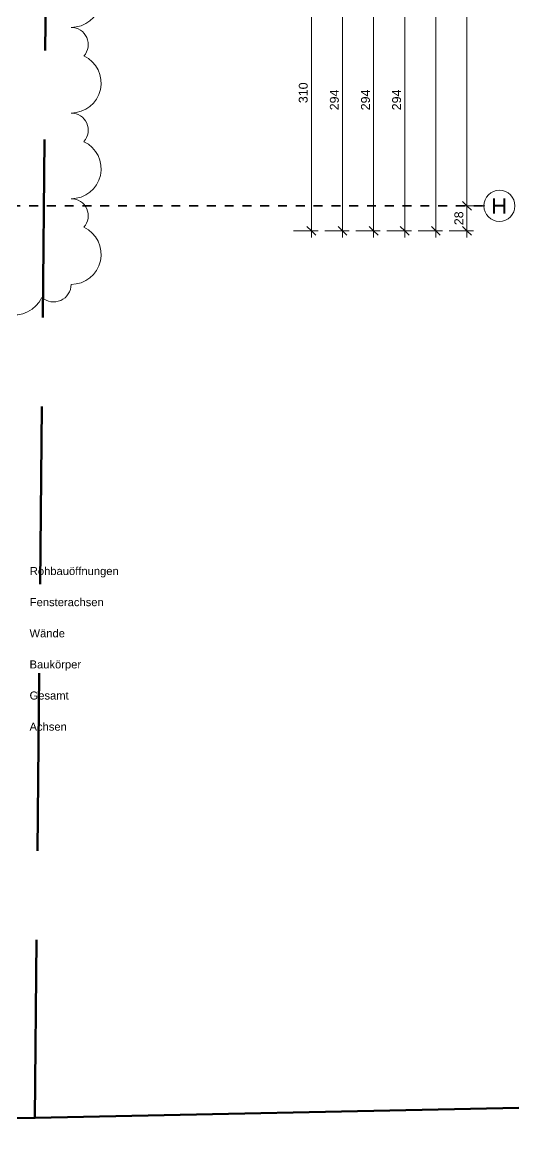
# Model space of a CAD drawing. Header units: metres. Extents: x 3.3 to 48.5, y 58.8 to 100.4.
# Drawn here: x 42.93 to 48.51, y 60.65 to 73.14 of the extents above; entities that cross this region are included whole.
import ezdxf

# ---------------------------------------------------------------- set-up
doc = ezdxf.new("R2010")
doc.units = ezdxf.units.M
doc.linetypes.add('Strich Punkt Mittel', pattern=[0.015875, 0.00635, -0.004763, 0, -0.004763])
for name, color, linetype, lineweight in [('A-DETL-GENF_', 92, 'Continuous', 13), ('A_Bemassung-50_', 4, 'Continuous', 9), ('A_Bemassung_', 4, 'Continuous', 9), ('A_Beschriftung_', 7, 'Continuous', 9), ('A_Grundstuecksgrenze', 5, 'Continuous', 70), ('A_Raster_', 1, 'Continuous', 9), ('G-ANNO-REVC_', 71, 'Continuous', 9)]:
    doc.layers.add(name, color=color, linetype=linetype, lineweight=lineweight)
doc.styles.add('Arial_1', font='arial.ttf', dxfattribs={"height": 0.175})
doc.styles.add('Arial_5', font='arial.ttf', dxfattribs={"height": 0.1})
doc.styles.add('Arial_9', font='arial.ttf', dxfattribs={"height": 0.0018})
doc.dimstyles.new('WGA-Bemaßung', dxfattribs={"dimscale": 0.3048, "dimtxt": 0.102026, "dimasz": 0.328084, "dimexe": 0.246063, "dimexo": 0.0625, "dimgap": 0.04101, "dimtad": 1, "dimdec": 1, "dimlfac": 100, "dimrnd": 0.5, "dimdsep": 46, "dimtxsty": 'Arial_5', "dimblk1": 'OBLIQUE', "dimblk2": 'OBLIQUE', "dimsah": 1, "dimcen": 0.09, "dimdle": 0.246063, "dimazin": 2, "dimtfac": 1, "dimtdec": 4, "dimtix": 1, "dimtmove": 0, "dimatfit": 3, "dimfxl": 0.656168, "dimfxlon": 1, "dimtvp": 1, "dimtolj": 1, "dimtzin": 0, "dimarcsym": 2})

# ---------------------------------------------------------------- blocks, each defined once
blk = doc.blocks.new('Family - ___-3180367-263_PP_03DG_BT1')
at = {"layer": 'A_Grundstuecksgrenze'}
for p, q in [((34.721, 60.655), (43.074, 60.824)), ((43.074, 60.824), (48.515, 60.934))]:
    blk.add_line(p, q, dxfattribs=at)
blk = doc.blocks.new('Dtai_Fluchtlinie_Grenzlinie - Dtai_Grenzlinie-4164918-263_PP_03DG_BT1')
at = {"layer": 'A-DETL-GENF_', "lineweight": 70}
for p, q in [((0.45, 0), (2.45, 0)), ((3.45, 0), (5.45, 0)), ((6.45, 0), (8.45, 0)), ((9.45, 0), (11.45, 0)), ((12.45, 0), (14.45, 0))]:
    blk.add_line(p, q, dxfattribs=at)
blk = doc.blocks.new('Raster - BS_Achse-112124-263_PP_03DG_BT1')
at = {"layer": 'A_Beschriftung_'}
blk.add_circle((0, 0), 0.0035, dxfattribs=at)
blk = doc.blocks.new('DIMBLOCK3-263_PP_03DG_BT1')
at = {"layer": 'A_Bemassung-50_', "lineweight": 35, "transparency": 16777216}
for p, q in [((47.932, 78.39), (47.882, 78.44)), ((47.932, 78.39), (47.982, 78.34)), ((47.932, 71.078), (47.882, 71.128)), ((47.932, 71.078), (47.982, 71.028))]:
    blk.add_line(p, q, dxfattribs=at)
at = {"layer": 'A_Bemassung-50_', "transparency": 16777216}
for p, q in [((47.932, 78.39), (47.857, 78.39)), ((47.932, 78.39), (47.932, 71.078)), ((47.932, 78.39), (48.132, 78.39)), ((47.932, 71.078), (47.857, 71.078)), ((47.932, 71.078), (48.132, 71.078))]:
    blk.add_line(p, q, dxfattribs=at)
at = {"layer": 'A_Bemassung-50_', "color": 0, "transparency": 16777216, "insert": (47.79, 74.561), "char_height": 0.1, "width": 0.41627, "attachment_point": 1, "rotation": 90, "line_spacing_factor": 0.941778, "style": 'Arial_5'}
blk.add_mtext('731,5', dxfattribs=at)
blk = doc.blocks.new('_Oblique')
at = {"color": 0, "linetype": 'ByBlock', "lineweight": -2}
blk.add_line((-0.5, -0.5), (0.5, 0.5), dxfattribs=at)
blk = doc.blocks.new('DIMBLOCK4-263_PP_03DG_BT1')
at = {"layer": 'A_Bemassung-50_', "transparency": 16777216}
for p, q in [((47.932, 71.078), (47.857, 71.078)), ((47.932, 71.078), (47.932, 70.723)), ((47.932, 71.078), (48.132, 71.078)), ((47.932, 70.798), (47.732, 70.798)), ((47.932, 70.798), (48.007, 70.798))]:
    blk.add_line(p, q, dxfattribs=at)
at = {"layer": 'A_Bemassung-50_', "lineweight": 35, "transparency": 16777216}
for p, q in [((47.932, 71.078), (47.882, 71.128)), ((47.932, 71.078), (47.982, 71.028)), ((47.932, 70.798), (47.882, 70.848)), ((47.932, 70.798), (47.982, 70.748))]:
    blk.add_line(p, q, dxfattribs=at)
at = {"layer": 'A_Bemassung-50_', "color": 0, "transparency": 16777216, "insert": (47.79, 70.861), "char_height": 0.1, "width": 0.18459, "attachment_point": 1, "rotation": 90, "line_spacing_factor": 0.941778, "style": 'Arial_5'}
blk.add_mtext('28', dxfattribs=at)
blk = doc.blocks.new('DIMBLOCK5-263_PP_03DG_BT1')
at = {"layer": 'A_Bemassung-50_', "transparency": 16777216}
for p, q in [((47.582, 87.818), (47.382, 87.818)), ((47.582, 70.723), (47.582, 87.893)), ((47.582, 87.818), (47.657, 87.818)), ((47.582, 70.798), (47.382, 70.798)), ((47.582, 70.798), (47.657, 70.798))]:
    blk.add_line(p, q, dxfattribs=at)
at = {"layer": 'A_Bemassung-50_', "lineweight": 35, "transparency": 16777216}
for p, q in [((47.582, 87.818), (47.532, 87.868)), ((47.582, 87.818), (47.632, 87.768)), ((47.582, 70.798), (47.532, 70.848)), ((47.582, 70.798), (47.632, 70.748))]:
    blk.add_line(p, q, dxfattribs=at)
at = {"layer": 'A_Bemassung-50_', "color": 0, "transparency": 16777216, "insert": (47.44, 79.154), "char_height": 0.1, "width": 0.36918, "attachment_point": 1, "rotation": 90, "line_spacing_factor": 0.941778, "style": 'Arial_5'}
blk.add_mtext('1702', dxfattribs=at)
blk = doc.blocks.new('DIMBLOCK6-263_PP_03DG_BT1')
at = {"layer": 'A_Bemassung-50_', "transparency": 16777216}
for p, q in [((47.232, 73.738), (47.032, 73.738)), ((47.232, 70.723), (47.232, 73.738)), ((47.232, 73.738), (47.307, 73.738)), ((47.232, 70.798), (47.032, 70.798)), ((47.232, 70.798), (47.307, 70.798))]:
    blk.add_line(p, q, dxfattribs=at)
at = {"layer": 'A_Bemassung-50_', "lineweight": 35, "transparency": 16777216}
for p, q in [((47.232, 73.738), (47.182, 73.788)), ((47.232, 73.738), (47.282, 73.688)), ((47.232, 70.798), (47.182, 70.848)), ((47.232, 70.798), (47.282, 70.748))]:
    blk.add_line(p, q, dxfattribs=at)
at = {"layer": 'A_Bemassung-50_', "color": 0, "transparency": 16777216, "insert": (47.09, 72.153), "char_height": 0.1, "width": 0.27688, "attachment_point": 1, "rotation": 90, "line_spacing_factor": 0.941778, "style": 'Arial_5'}
blk.add_mtext('294', dxfattribs=at)
blk = doc.blocks.new('DIMBLOCK39-263_PP_03DG_BT1')
at = {"layer": 'A_Bemassung-50_', "transparency": 16777216}
for p, q in [((46.532, 73.738), (46.332, 73.738)), ((46.532, 70.723), (46.532, 73.738)), ((46.532, 73.738), (46.607, 73.738)), ((46.532, 70.798), (46.332, 70.798)), ((46.532, 70.798), (46.607, 70.798))]:
    blk.add_line(p, q, dxfattribs=at)
at = {"layer": 'A_Bemassung-50_', "lineweight": 35, "transparency": 16777216}
for p, q in [((46.532, 73.738), (46.482, 73.788)), ((46.532, 73.738), (46.582, 73.688)), ((46.532, 70.798), (46.482, 70.848)), ((46.532, 70.798), (46.582, 70.748))]:
    blk.add_line(p, q, dxfattribs=at)
at = {"layer": 'A_Bemassung-50_', "color": 0, "transparency": 16777216, "insert": (46.39, 72.153), "char_height": 0.1, "width": 0.27688, "attachment_point": 1, "rotation": 90, "line_spacing_factor": 0.941778, "style": 'Arial_5'}
blk.add_mtext('294', dxfattribs=at)
blk = doc.blocks.new('DIMBLOCK83-263_PP_03DG_BT1')
at = {"layer": 'A_Bemassung-50_', "transparency": 16777216}
for p, q in [((46.882, 73.738), (46.682, 73.738)), ((46.882, 73.738), (46.882, 70.723)), ((46.882, 73.738), (46.957, 73.738)), ((46.882, 70.798), (46.682, 70.798)), ((46.882, 70.798), (46.957, 70.798))]:
    blk.add_line(p, q, dxfattribs=at)
at = {"layer": 'A_Bemassung-50_', "lineweight": 35, "transparency": 16777216}
for p, q in [((46.882, 73.738), (46.832, 73.788)), ((46.882, 73.738), (46.932, 73.688)), ((46.882, 70.798), (46.832, 70.848)), ((46.882, 70.798), (46.932, 70.748))]:
    blk.add_line(p, q, dxfattribs=at)
at = {"layer": 'A_Bemassung-50_', "color": 0, "transparency": 16777216, "insert": (46.74, 72.153), "char_height": 0.1, "width": 0.27688, "attachment_point": 1, "rotation": 90, "line_spacing_factor": 0.941778, "style": 'Arial_5'}
blk.add_mtext('294', dxfattribs=at)
blk = doc.blocks.new('DIMBLOCK287-263_PP_03DG_BT1')
at = {"layer": 'A_Bemassung-50_', "lineweight": 35, "transparency": 16777216}
for p, q in [((46.182, 73.898), (46.132, 73.948)), ((46.182, 73.898), (46.232, 73.848)), ((46.182, 70.798), (46.132, 70.848)), ((46.182, 70.798), (46.232, 70.748))]:
    blk.add_line(p, q, dxfattribs=at)
at = {"layer": 'A_Bemassung-50_', "transparency": 16777216}
for p, q in [((46.182, 73.898), (45.982, 73.898)), ((46.182, 70.723), (46.182, 73.898)), ((46.182, 73.898), (46.257, 73.898)), ((46.182, 70.798), (45.982, 70.798)), ((46.182, 70.798), (46.257, 70.798))]:
    blk.add_line(p, q, dxfattribs=at)
at = {"layer": 'A_Bemassung-50_', "color": 0, "transparency": 16777216, "insert": (46.04, 72.233), "char_height": 0.1, "width": 0.27688, "attachment_point": 1, "rotation": 90, "line_spacing_factor": 0.941778, "style": 'Arial_5'}
blk.add_mtext('310', dxfattribs=at)
blk = doc.blocks.new('BS_Maßkette_AT_PP - unten oder rechts-9573063-263_PP_03DG_BT1')
at = {"layer": 'A_Beschriftung_', "char_height": 0.0018, "attachment_point": 1, "style": 'Arial_9'}
for s, insert, width in [('Rohbauöffnungen', (-0.00017, 0.00021), 0.0238101), ('Fensterachsen', (-0.00018, -0.00679), 0.019481), ('Wände', (-0.00023, -0.01379), 0.0096203), ('Baukörper', (-0.00023, -0.02079), 0.0137089), ('Gesamt', (-0.00023, -0.02779), 0.0102616), ('Achsen', (-0.00023, -0.03479), 0.0099409)]:
    blk.add_mtext(s, dxfattribs=dict(at, insert=insert, width=width))
blk = doc.blocks.new('Family - ___-11922589-263_PP_03DG_BT1')
at = {"layer": 'G-ANNO-REVC_'}
for centre, radius, start, end in [((43.479, 73.422), 0.337, 270, 64.7912), ((43.479, 72.892), 0.193, 318.1897, 90), ((43.479, 72.459), 0.337, 270, 64.7912), ((43.479, 71.929), 0.193, 318.1897, 90), ((43.479, 71.495), 0.337, 270, 64.7912), ((43.479, 70.966), 0.193, 318.1897, 90), ((43.479, 70.532), 0.337, 270, 64.7912), ((42.839, 70.195), 0.344, 180, 334.7912), ((43.282, 70.195), 0.197, 228.1897, 0)]:
    blk.add_arc(centre, radius, start, end, dxfattribs=at)

msp = doc.modelspace()

# ---------------------------------------------------------------- linework, layer by layer
at = {"layer": 'A_Raster_', "linetype": 'Strich Punkt Mittel', "lineweight": 35}
msp.add_line((3.8074, 71.078), (48.1215, 71.078), dxfattribs=at)

# ---------------------------------------------------------------- block references
at = {"layer": 'A-DETL-GENF_', "rotation": 89.44490754171983}
msp.add_blockref('Dtai_Fluchtlinie_Grenzlinie - Dtai_Grenzlinie-4164918-263_PP_03DG_BT1', (43.0679, 60.374), dxfattribs=at)
at = {"layer": 'A_Beschriftung_', "xscale": 49.99999999999998, "yscale": 49.99999999999998, "zscale": 49.99999999999998, "rotation": 269.9999999999997}
msp.add_blockref('Raster - BS_Achse-112124-263_PP_03DG_BT1', (48.2965, 71.078), dxfattribs=at)
at = {"layer": 'A_Beschriftung_', "xscale": 50, "yscale": 50, "zscale": 50}
msp.add_blockref('BS_Maßkette_AT_PP - unten oder rechts-9573063-263_PP_03DG_BT1', (43.0232, 67.0064), dxfattribs=at)
at = {"layer": 'A_Grundstuecksgrenze'}
msp.add_blockref('Family - ___-3180367-263_PP_03DG_BT1', (0, 0), dxfattribs=at)
at = {"layer": 'G-ANNO-REVC_'}
msp.add_blockref('Family - ___-11922589-263_PP_03DG_BT1', (0, 0), dxfattribs=at)

# ---------------------------------------------------------------- texts
at = {"layer": 'A_Beschriftung_', "insert": (48.2058, 71.1646), "char_height": 0.175, "width": 0.216456, "attachment_point": 1, "style": 'Arial_1'}
msp.add_mtext('H', dxfattribs=at)

# ---------------------------------------------------------------- dimensions: what is measured, and where the dimension line sits
at = {"layer": 'A_Bemassung_'}
for base, p1, p2, override, picture, middle in [((47.5818, 87.818), (47.3818, 70.798), (47.3818, 87.818), {"dimpost": '<>', "dimfxl": 17.02}, 'DIMBLOCK5-263_PP_03DG_BT1', (47.5183, 79.308)), ((47.9318300888, 71.0779984321), (48.1318300888, 78.3904984321), (48.1318300888, 71.0779984321), {"dimpost": '<>', "dimfxl": 7.3125}, 'DIMBLOCK3-263_PP_03DG_BT1', (47.8682386834, 74.7342484321)), ((46.1818, 73.898), (45.9818, 70.798), (45.9818, 73.898), {"dimpost": '<>', "dimfxl": 3.1}, 'DIMBLOCK287-263_PP_03DG_BT1', (46.1182, 72.348)), ((46.5318, 73.738), (46.3318, 70.798), (46.3318, 73.738), {"dimpost": '<>', "dimfxl": 2.94}, 'DIMBLOCK39-263_PP_03DG_BT1', (46.4683, 72.268)), ((46.8818, 70.798), (46.6818, 73.738), (46.6818, 70.798), {"dimpost": '<>', "dimfxl": 2.94}, 'DIMBLOCK83-263_PP_03DG_BT1', (46.8183, 72.268)), ((47.2318, 73.738), (47.0318, 70.798), (47.0318, 73.738), {"dimpost": '<>', "dimfxl": 2.94}, 'DIMBLOCK6-263_PP_03DG_BT1', (47.1683, 72.268)), ((47.9318, 70.798), (48.1318, 71.078), (47.7318, 70.798), {"dimpost": '<>', "dimfxl": 0.488262}, 'DIMBLOCK4-263_PP_03DG_BT1', (47.8683, 70.938))]:
    dim = msp.add_linear_dim(base=base, p1=p1, p2=p2, angle=90, dimstyle='WGA-Bemaßung', override=override, dxfattribs=at)
    dim.commit()
    dim.dimension.update_dxf_attribs({"geometry": picture, "text_midpoint": middle})

doc.saveas('drawing.dxf')
